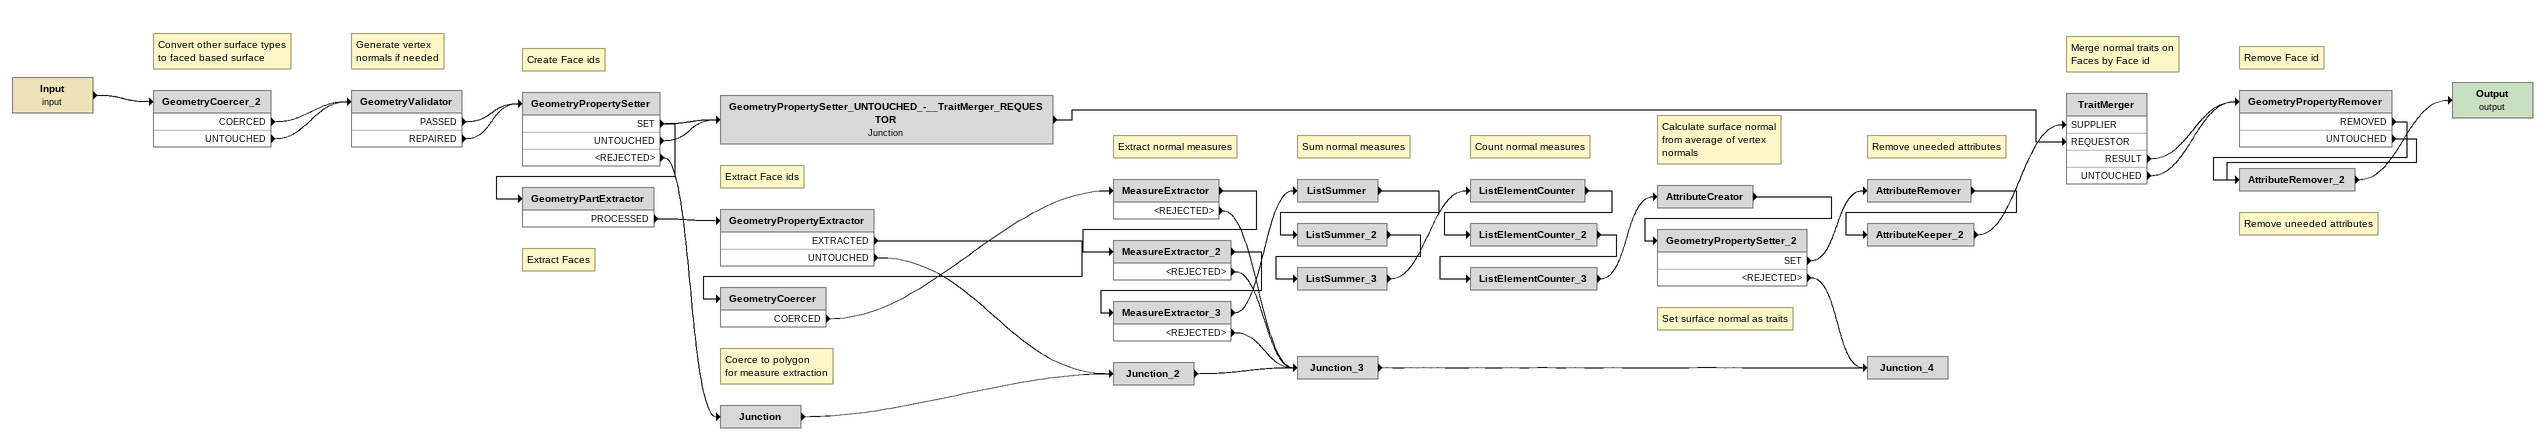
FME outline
Input (input)
    -> GeometryCoercer_2
Note: Convert other surface types / to faced based surface
GeometryCoercer_2
    COERCED -> GeometryValidator
    UNTOUCHED -> GeometryValidator
Note: Generate vertex / normals if needed
GeometryValidator
    PASSED -> GeometryPropertySetter
    REPAIRED -> GeometryPropertySetter
Note: Create Face ids
GeometryPropertySetter
    SET -> GeometryPartExtractor
    SET -> GeometryPropertySetter_UNTOUCHED_-__TraitMerger_REQUESTOR
    UNTOUCHED -> GeometryPropertySetter_UNTOUCHED_-__TraitMerger_REQUESTOR
    <REJECTED> -> Junction
GeometryPropertySetter_UNTOUCHED_-__TraitMerger_REQUESTOR: Junction
    -> TraitMerger [REQUESTOR]
Note: Extract Faces
GeometryPartExtractor
    PROCESSED -> GeometryPropertyExtractor
Note: Extract Face ids
GeometryPropertyExtractor
    EXTRACTED -> GeometryCoercer
    UNTOUCHED -> Junction_2
Note: Coerce to polygon / for measure extraction
GeometryCoercer
    COERCED -> MeasureExtractor
Note: Extract normal measures
MeasureExtractor
    -> MeasureExtractor_2
    <REJECTED> -> Junction_3
MeasureExtractor_2
    -> MeasureExtractor_3
    <REJECTED> -> Junction_3
MeasureExtractor_3
    -> ListSummer
    <REJECTED> -> Junction_3
Note: Sum normal measures
ListSummer
    -> ListSummer_2
ListSummer_2
    -> ListSummer_3
ListSummer_3
    -> ListElementCounter
Note: Count normal measures
ListElementCounter
    -> ListElementCounter_2
ListElementCounter_2
    -> ListElementCounter_3
ListElementCounter_3
    -> AttributeCreator
Note: Calculate surface normal / from average of vertex / normals
AttributeCreator
    -> GeometryPropertySetter_2
Note: Set surface normal as traits
GeometryPropertySetter_2
    SET -> AttributeRemover
    <REJECTED> -> Junction_4
Note: Remove uneeded attributes
AttributeRemover
    -> AttributeKeeper_2
AttributeKeeper_2
    -> TraitMerger [SUPPLIER]
Note: Merge normal traits on / Faces by Face id
TraitMerger
    RESULT -> GeometryPropertyRemover
    UNTOUCHED -> GeometryPropertyRemover
Note: Remove Face id
GeometryPropertyRemover
    REMOVED -> AttributeRemover_2
    UNTOUCHED -> AttributeRemover_2
Note: Remove uneeded attributes
AttributeRemover_2
    -> Output (output)
Output (output)
Junction
    -> Junction_2
Junction_2
    -> Junction_3
Junction_3
    -> Junction_4
Junction_4
